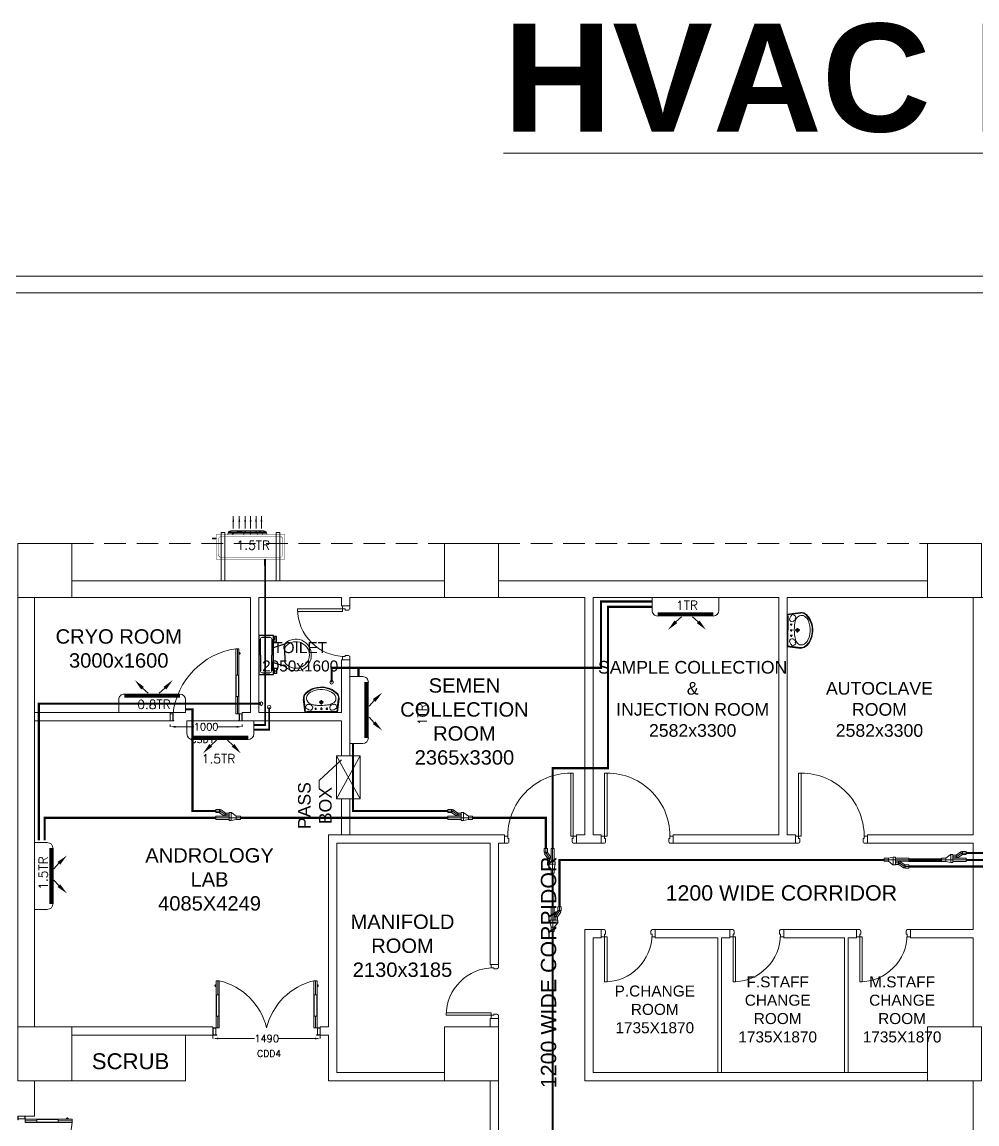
# Model space of a CAD drawing. Extents: x 3552052 to 4102982, y -707811 to -630695.
# Drawn here: x 3968769 to 3982035, y -646004 to -630695 of the extents above; entities that cross this region are included whole.
import ezdxf
from ezdxf.enums import TextEntityAlignment as Align

# ---------------------------------------------------------------- set-up
doc = ezdxf.new("R2010")
doc.units = 0
doc.header["$LTSCALE"] = 6
doc.header["$MEASUREMENT"] = 0
doc.linetypes.add('HIDDEN', pattern=[0.375, 0.25, -0.125])
doc.layers.get('0').update_dxf_attribs({"linetype": 'CONTINUOUS', "lineweight": 0})
doc.layers.get('Defpoints').update_dxf_attribs({"linetype": 'CONTINUOUS', "lineweight": 0})
for name, color, linetype, lineweight in [('1200 Door', 144, 'CONTINUOUS', 0), ('1Y-JOINT', 1, 'CONTINUOUS', 0), ('AC CKT-8', 110, 'CONTINUOUS', 0), ('Chajja', 7, 'CONTINUOUS', 0), ('COL', 5, 'CONTINUOUS', 0), ('DIM', 7, 'CONTINUOUS', 0), ('DOOR', 44, 'CONTINUOUS', 0), ('Double Leaf Door', 4, 'CONTINUOUS', 0), ('EQP', 6, 'CONTINUOUS', 0), ('furniture', 33, 'CONTINUOUS', 0), ('HTL-AC UNIT', 5, 'CONTINUOUS', 0), ('HTL-COPPER PIPE', 6, 'CONTINUOUS', 0), ('HVAC_HI-WALL_1.5TR', 5, 'CONTINUOUS', 0), ('HVAC_HI_WALL_1TR', 1, 'CONTINUOUS', 0), ('M HVAC HIGH WALL UNIT', 3, 'CONTINUOUS', 0), ('M-VRF- CKT', 5, 'CONTINUOUS', 0), ('MEP_HVAC_COPPER_PIPE', 5, 'CONTINUOUS', 0), ('MEP_HVAC_DRAIN_PIPE', 7, 'CONTINUOUS', 0), ('MEP_HVAC_TEXT', 7, 'CONTINUOUS', 0), ('MEP_HVAC_VRF_COPPER_PIPE', 6, 'CONTINUOUS', 0), ('P-Wall', 36, 'CONTINUOUS', 0), ('Single Leaf Door', 4, 'CONTINUOUS', 0), ('TITLE', 7, 'CONTINUOUS', 0), ('vrf', 6, 'CONTINUOUS', 0), ('WALL', 8, 'CONTINUOUS', 0), ('WIN', 151, 'CONTINUOUS', 0)]:
    doc.layers.add(name, color=color, linetype=linetype, lineweight=lineweight)
doc.styles.add('ARIAL', font='arial.ttf')
doc.styles.add('ROMANS', font='romans.shx')
doc.styles.add('VERDANA', font='verdana.ttf')
doc.dimstyles.new('AC DIM', dxfattribs={"dimtxt": 200, "dimasz": 200, "dimexe": 0.18, "dimexo": 50, "dimgap": 50, "dimtad": 1, "dimdec": 0, "dimzin": 12, "dimdsep": 46, "dimtxsty": 'ROMANS', "dimcen": 0, "dimclrt": 7, "dimadec": 0, "dimazin": 0, "dimtfac": 1, "dimtdec": 0, "dimtix": 1, "dimtofl": 0, "dimtmove": 0, "dimatfit": 3, "dimfxl": 1, "dimtolj": 1, "dimtzin": 12, "dimarcsym": 0})
doc.dimstyles.new('AEPL1', dxfattribs={"dimtxt": 100, "dimasz": 75, "dimexe": 1.25, "dimexo": 50, "dimtad": 0, "dimdec": 0, "dimtxsty": 'ROMANS', "dimcen": 2.5, "dimclrd": 7, "dimclre": 7, "dimadec": 0, "dimazin": 0, "dimtfac": 1, "dimtdec": 0, "dimtmove": 0, "dimatfit": 3, "dimfxl": 1, "dimlwd": 0, "dimlwe": 0, "dimarcsym": 0})
doc.dimstyles.new('TEXT', dxfattribs={"dimscale": 0, "dimtxt": 500, "dimasz": 100, "dimexe": 75, "dimexo": 100, "dimgap": 50, "dimtad": 0, "dimdec": 0, "dimzin": 0, "dimdsep": 46, "dimtxsty": 'ARIAL', "dimblk": 'OBLIQUE', "dimcen": 0.09, "dimdle": 100, "dimclrd": 256, "dimclre": 256, "dimclrt": 6, "dimadec": 0, "dimazin": 0, "dimtfac": 1, "dimtdec": 0, "dimtofl": 0, "dimtmove": 2, "dimatfit": 3, "dimfxl": 1, "dimfrac": 2, "dimtolj": 1, "dimtzin": 0, "dimarcsym": 0})

# ---------------------------------------------------------------- blocks, each defined once
blk = doc.blocks.new('A$C19B8274B')
at = {"layer": 'DOOR'}
for p, q in [((-45, 925), (-80, 925)), ((-80, 50), (-80, 925)), ((-45, 50), (-45, 925)), ((-45, 50), (-80, 50)), ((-955, -50), (-955, -47.5)), ((-940, -35), (-942.5, -35)), ((-60, -35), (-57.5, -35)), ((-45, -50), (-45, -47.5))]:
    blk.add_line(p, q, dxfattribs=at)
for points in [[(-940, 15), (-955, 15), (-955, 50), (-1000, 50), (-1000, -50), (-955, -50)], [(-940, -35), (-940, 15)], [(-60, 15), (-45, 15), (-45, 50), (0, 50), (0, -50), (-45, -50)], [(-60, -35), (-60, 15)]]:
    blk.add_lwpolyline(points, dxfattribs=at)
at = {"layer": 'DOOR', "color": 145}
blk.add_arc((-80, 50), 875, 90, 182.29244, dxfattribs=at)
at = {"layer": 'DOOR'}
for centre, start, end in [((-955, -35), 270, 0), ((-45, -35), 180, 270)]:
    blk.add_arc(centre, 12.5, start, end, dxfattribs=at)
blk = doc.blocks.new('750')
at = {"layer": 'DOOR'}
for p, q in [((-50, 705), (-47.5, 705)), ((-35, 690), (-35, 692.5)), ((-50, 45), (-47.5, 45)), ((-35, 60), (-35, 57.5)), ((50, 45), (50, 80)), ((50, 80), (675, 80)), ((50, 45), (675, 45)), ((675, 45), (675, 80))]:
    blk.add_line(p, q, dxfattribs=at)
for points in [[(15, 690), (15, 705), (50, 705), (50, 750), (-50, 750), (-50, 705)], [(-35, 690), (15, 690)], [(15, 60), (15, 45), (50, 45), (50, 0), (-50, 0), (-50, 45)], [(-35, 60), (15, 60)]]:
    blk.add_lwpolyline(points, dxfattribs=at)
for centre, start, end in [((-35, 705), 180, 270), ((-35, 45), 90, 180)]:
    blk.add_arc(centre, 12.5, start, end, dxfattribs=at)
at = {"layer": 'DOOR', "color": 145}
blk.add_arc((15, 45), 660, 0, 90, dxfattribs=at)
blk = doc.blocks.new('_Oblique')
at = {"color": 0, "linetype": 'ByBlock', "lineweight": -2}
blk.add_line((-0.5, -0.5), (0.5, 0.5), dxfattribs=at)
blk = doc.blocks.new('*D857')
at = {"layer": 'Defpoints', "color": 0, "linetype": 'ByBlock', "transparency": 16777216}
for p in [(3861641, -687444), (3863131, -687444), (3863131, -687549)]:
    blk.add_point(p, dxfattribs=at)
at = {"layer": 'DIM', "color": 7, "linetype": 'ByBlock', "lineweight": 0, "transparency": 16777216}
for p, q in [((3861641, -687494), (3861641, -687550)), ((3863131, -687494), (3863131, -687550)), ((3861716, -687549), (3862216, -687549)), ((3863056, -687549), (3862555, -687549))]:
    blk.add_line(p, q, dxfattribs=at)
at = {"layer": 'DIM', "color": 7, "linetype": 'ByBlock', "transparency": 16777216}
for points in [[(3861716, -687537), (3861716, -687562), (3861641, -687549)], [(3863056, -687537), (3863056, -687562), (3863131, -687549)]]:
    blk.add_solid(points, dxfattribs=at)
at = {"layer": 'DIM', "color": 0, "linetype": 'ByBlock', "transparency": 16777216, "insert": (3862386, -687549), "char_height": 100, "attachment_point": 5, "style": 'ROMANS'}
blk.add_mtext('1490', dxfattribs=at)
blk = doc.blocks.new('1500x2100x100 DD')
at = {"layer": 'Double Leaf Door'}
for points in [[(49, 264), (54, 264), (54, 560), (49, 560)], [(93, 560), (88, 560), (88, 264), (93, 264)], [(1407, 560), (1412, 560), (1412, 264), (1407, 264)], [(1451, 264), (1446, 264), (1446, 560), (1451, 560)]]:
    blk.add_hatch(color=6, dxfattribs=at).paths.add_polyline_path(points)
at = {"layer": 'Double Leaf Door', "color": 8}
for p, q in [((35, 697), (35, 679)), ((49, 699), (37, 699)), ((37, 677), (49, 677)), ((49, 100), (49, 754)), ((49, 754), (93, 754)), ((49, 699), (49, 677)), ((71, 560), (71, 754)), ((93, 754), (93, 100)), ((1451, 754), (1407, 754)), ((1407, 754), (1407, 100)), ((1429, 560), (1429, 754)), ((1451, 100), (1451, 754)), ((1451, 699), (1463, 699)), ((1451, 699), (1451, 677)), ((1463, 677), (1451, 677)), ((1465, 697), (1465, 679)), ((71, 100), (71, 264)), ((1429, 100), (1429, 264)), ((5, 100), (5, 0)), ((45, 100), (5, 100)), ((5, 0), (45, 0)), ((7, 98), (7, 2)), ((43, 98), (7, 98)), ((7, 2), (45, 2)), ((43, 3), (43, 98)), ((55, 3), (43, 3)), ((45, 5), (45, 100)), ((57, 5), (45, 5)), ((45, 2), (55, 2)), ((45, 0), (57, 0)), ((93, 100), (49, 100)), ((55, 2), (55, 3)), ((57, 0), (57, 5)), ((1407, 100), (1451, 100)), ((1443, 0), (1443, 5)), ((1443, 5), (1455, 5)), ((1455, 0), (1443, 0)), ((1445, 2), (1445, 3)), ((1445, 3), (1457, 3)), ((1455, 2), (1445, 2)), ((1455, 5), (1455, 100)), ((1455, 100), (1495, 100)), ((1493, 2), (1455, 2)), ((1495, 0), (1455, 0)), ((1457, 3), (1457, 98)), ((1457, 98), (1493, 98)), ((1493, 98), (1493, 2)), ((1495, 100), (1495, 0))]:
    blk.add_line(p, q, dxfattribs=at)
at = {"layer": 'Double Leaf Door', "color": 6}
for p, q in [((93, 560), (49, 560)), ((49, 560), (49, 264)), ((54, 264), (54, 560)), ((88, 264), (88, 560)), ((93, 264), (93, 560)), ((1407, 264), (1407, 560)), ((1407, 560), (1451, 560)), ((1412, 264), (1412, 560)), ((1446, 264), (1446, 560)), ((1451, 560), (1451, 264)), ((49, 264), (93, 264)), ((1451, 264), (1407, 264))]:
    blk.add_line(p, q, dxfattribs=at)
at = {"layer": 'Double Leaf Door', "color": 6, "ltscale": 100}
for p, q in [((88, 560), (88, 264)), ((1412, 560), (1412, 264))]:
    blk.add_line(p, q, dxfattribs=at)
at = {"layer": 'Double Leaf Door', "color": 6}
for points in [[(49, 560), (49, 264), (54, 264), (54, 560), (49, 560)], [(93, 560), (93, 264), (88, 264), (88, 560), (93, 560)], [(1407, 560), (1407, 264), (1412, 264), (1412, 560), (1407, 560)], [(1451, 560), (1451, 264), (1446, 264), (1446, 560), (1451, 560)]]:
    blk.add_lwpolyline(points, dxfattribs=at)
at = {"layer": 'Double Leaf Door', "ltscale": 5000}
for points in [[(49, 560), (49, 264), (54, 264), (54, 560), (49, 560)], [(1451, 560), (1451, 264), (1446, 264), (1446, 560), (1451, 560)]]:
    blk.add_lwpolyline(points, dxfattribs=at)
at = {"layer": 'Double Leaf Door', "color": 8}
for centre, radius, start, end in [((35, 688), 3.72, 90, 270), ((37, 697), 1.98, 90, 180), ((37, 679), 1.98, 180, 270), ((-111, -108), 886, 13.5745, 76.6836), ((1611, -108), 886, 103.3164, 166.4255), ((1463, 697), 1.98, 0, 90), ((1463, 679), 1.98, 270, 0), ((1465, 688), 3.72, 270, 90)]:
    blk.add_arc(centre, radius, start, end, dxfattribs=at)
blk = doc.blocks.new('1800x100')
at = {"layer": 'Double Leaf Door'}
for points in [[(101628, -31395), (101633, -31395), (101633, -31098), (101628, -31098)], [(101672, -31098), (101667, -31098), (101667, -31395), (101672, -31395)], [(103256, -31098), (103261, -31098), (103261, -31395), (103256, -31395)], [(103300, -31395), (103295, -31395), (103295, -31098), (103300, -31098)]]:
    blk.add_hatch(color=6, dxfattribs=at).paths.add_polyline_path(points)
at = {"layer": 'Double Leaf Door', "color": 8}
for p, q in [((101628, -31558), (101628, -30904)), ((101628, -30904), (101672, -30904)), ((101650, -31098), (101650, -30904)), ((101672, -30904), (101672, -31558)), ((103300, -30904), (103256, -30904)), ((103256, -30904), (103256, -31558)), ((103278, -31098), (103278, -30904)), ((103300, -31558), (103300, -30904)), ((101613, -30962), (101613, -30980)), ((101628, -30960), (101615, -30960)), ((101615, -30982), (101628, -30982)), ((101628, -30960), (101628, -30982)), ((103300, -30960), (103312, -30960)), ((103300, -30960), (103300, -30982)), ((103312, -30982), (103300, -30982)), ((103314, -30962), (103314, -30980)), ((101650, -31558), (101650, -31395)), ((103278, -31558), (103278, -31395)), ((101584, -31558), (101584, -31658)), ((101624, -31558), (101584, -31558)), ((101584, -31658), (101624, -31658)), ((101586, -31560), (101586, -31656)), ((101622, -31560), (101586, -31560)), ((101586, -31656), (101624, -31656)), ((101622, -31655), (101622, -31560)), ((101634, -31655), (101622, -31655)), ((101624, -31654), (101624, -31558)), ((101636, -31654), (101624, -31654)), ((101624, -31656), (101634, -31656)), ((101624, -31658), (101636, -31658)), ((101672, -31558), (101628, -31558)), ((101634, -31656), (101634, -31655)), ((101636, -31658), (101636, -31654)), ((103256, -31558), (103300, -31558)), ((103292, -31658), (103292, -31654)), ((103292, -31654), (103304, -31654)), ((103304, -31658), (103292, -31658)), ((103294, -31656), (103294, -31655)), ((103294, -31655), (103306, -31655)), ((103304, -31656), (103294, -31656)), ((103304, -31654), (103304, -31558)), ((103304, -31558), (103344, -31558)), ((103342, -31656), (103304, -31656)), ((103344, -31658), (103304, -31658)), ((103306, -31655), (103306, -31560)), ((103306, -31560), (103342, -31560)), ((103342, -31560), (103342, -31656)), ((103344, -31558), (103344, -31658))]:
    blk.add_line(p, q, dxfattribs=at)
at = {"layer": 'Double Leaf Door', "color": 6}
for p, q in [((101672, -31098), (101628, -31098)), ((101628, -31098), (101628, -31395)), ((101633, -31395), (101633, -31098)), ((101667, -31395), (101667, -31098)), ((101672, -31395), (101672, -31098)), ((103256, -31395), (103256, -31098)), ((103256, -31098), (103300, -31098)), ((103261, -31395), (103261, -31098)), ((103295, -31395), (103295, -31098)), ((103300, -31098), (103300, -31395)), ((101628, -31395), (101672, -31395)), ((103300, -31395), (103256, -31395))]:
    blk.add_line(p, q, dxfattribs=at)
at = {"layer": 'Double Leaf Door', "color": 6, "ltscale": 100}
for p, q in [((101667, -31098), (101667, -31395)), ((103261, -31098), (103261, -31395))]:
    blk.add_line(p, q, dxfattribs=at)
at = {"layer": 'Double Leaf Door', "color": 6}
for points in [[(101628, -31098), (101628, -31395), (101633, -31395), (101633, -31098), (101628, -31098)], [(101672, -31098), (101672, -31395), (101667, -31395), (101667, -31098), (101672, -31098)], [(103256, -31098), (103256, -31395), (103261, -31395), (103261, -31098), (103256, -31098)], [(103300, -31098), (103300, -31395), (103295, -31395), (103295, -31098), (103300, -31098)]]:
    blk.add_lwpolyline(points, dxfattribs=at)
at = {"layer": 'Double Leaf Door', "ltscale": 5000}
for points in [[(101628, -31098), (101628, -31395), (101633, -31395), (101633, -31098), (101628, -31098)], [(103300, -31098), (103300, -31395), (103295, -31395), (103295, -31098), (103300, -31098)]]:
    blk.add_lwpolyline(points, dxfattribs=at)
at = {"layer": 'Double Leaf Door', "color": 8}
for centre, radius, start, end in [((101602, -31796), 894, 15.3848, 85.5115), ((103269, -31727), 822, 90.8957, 168.2081), ((101613, -30971), 3.72, 90, 270), ((101615, -30962), 1.98, 90, 180), ((101615, -30980), 1.98, 180, 270), ((103312, -30962), 1.98, 0, 90), ((103312, -30980), 1.98, 270, 0), ((103314, -30971), 3.72, 270, 90)]:
    blk.add_arc(centre, radius, start, end, dxfattribs=at)
blk = doc.blocks.new('*D861')
at = {"layer": 'Defpoints', "color": 0, "linetype": 'ByBlock', "transparency": 16777216}
for p in [(3861046, -683137), (3862046, -683137), (3862046, -683218)]:
    blk.add_point(p, dxfattribs=at)
at = {"layer": 'DIM', "color": 7, "linetype": 'ByBlock', "lineweight": 0, "transparency": 16777216}
for p, q in [((3861046, -683187), (3861046, -683219)), ((3861121, -683218), (3861376, -683218)), ((3861971, -683218), (3861715, -683218)), ((3862046, -683187), (3862046, -683219))]:
    blk.add_line(p, q, dxfattribs=at)
at = {"layer": 'DIM', "color": 7, "linetype": 'ByBlock', "transparency": 16777216}
for points in [[(3861121, -683206), (3861121, -683231), (3861046, -683218)], [(3861971, -683206), (3861971, -683231), (3862046, -683218)]]:
    blk.add_solid(points, dxfattribs=at)
at = {"layer": 'DIM', "color": 0, "linetype": 'ByBlock', "transparency": 16777216, "insert": (3861546, -683218), "char_height": 100, "attachment_point": 5, "style": 'ROMANS'}
blk.add_mtext('1000', dxfattribs=at)
blk = doc.blocks.new('1000x2100x100 SD')
at = {"layer": 'Single Leaf Door'}
for points in [[(44, 339), (49, 339), (49, 635), (44, 635)], [(88, 635), (83, 635), (83, 339), (88, 339)]]:
    blk.add_hatch(color=6, dxfattribs=at).paths.add_polyline_path(points)
at = {"layer": 'Single Leaf Door', "color": 8}
for p, q in [((30, 947), (30, 929)), ((44, 949), (32, 949)), ((32, 927), (44, 927)), ((44, 100), (44, 1004)), ((44, 1004), (88, 1004)), ((44, 949), (44, 927)), ((66, 635), (66, 1004)), ((88, 1004), (88, 100)), ((66, 100), (66, 339)), ((0, 100), (0, 0)), ((40, 100), (0, 100)), ((0, 0), (40, 0)), ((2, 98), (2, 2)), ((38, 98), (2, 98)), ((2, 2), (40, 2)), ((38, 3), (38, 98)), ((50, 3), (38, 3)), ((40, 5), (40, 100)), ((52, 5), (40, 5)), ((40, 2), (50, 2)), ((40, 0), (52, 0)), ((88, 100), (44, 100)), ((50, 2), (50, 3)), ((52, 0), (52, 5)), ((948, 5), (960, 5)), ((948, 0), (948, 5)), ((960, 0), (948, 0)), ((950, 3), (962, 3)), ((950, 2), (950, 3)), ((960, 2), (950, 2)), ((960, 5), (960, 100)), ((960, 100), (1000, 100)), ((998, 2), (960, 2)), ((1000, 0), (960, 0)), ((962, 3), (962, 98)), ((962, 98), (998, 98)), ((998, 98), (998, 2)), ((1000, 100), (1000, 0))]:
    blk.add_line(p, q, dxfattribs=at)
at = {"layer": 'Single Leaf Door', "color": 6}
for p, q in [((88, 635), (44, 635)), ((44, 635), (44, 339)), ((49, 339), (49, 635)), ((83, 339), (83, 635)), ((88, 339), (88, 635)), ((44, 339), (88, 339))]:
    blk.add_line(p, q, dxfattribs=at)
at = {"layer": 'Single Leaf Door', "color": 6, "ltscale": 100}
blk.add_line((83, 635), (83, 339), dxfattribs=at)
at = {"layer": 'Single Leaf Door', "color": 6}
for points in [[(44, 635), (44, 339), (49, 339), (49, 635), (44, 635)], [(88, 635), (88, 339), (83, 339), (83, 635), (88, 635)]]:
    blk.add_lwpolyline(points, dxfattribs=at)
at = {"layer": 'Single Leaf Door', "ltscale": 5000}
blk.add_lwpolyline([(44, 635), (44, 339), (49, 339), (49, 635), (44, 635)], dxfattribs=at)
at = {"layer": 'Single Leaf Door', "color": 8}
for centre, radius, start, end in [((30, 938), 3.72, 90, 270), ((32, 947), 1.98, 90, 180), ((32, 929), 1.98, 180, 270), ((-69, -20), 1036, 6.6418, 81.2791)]:
    blk.add_arc(centre, radius, start, end, dxfattribs=at)
blk = doc.blocks.new('rhej')
at = {"color": 8, "lineweight": 25}
for p, q in [((310, 111), (155, 163)), ((272, 189), (272, 266)), ((272, 266), (298, 266)), ((310, 189), (272, 189)), ((298, 266), (298, 215)), ((298, 215), (310, 215)), ((310, 279), (310, -264)), ((517, 279), (310, 279)), ((336, 228), (336, 8)), ((466, 254), (362, 254)), ((491, 8), (491, 228)), ((517, 8), (517, 279)), ((155, 8), (155, 111)), ((155, 8), (155, -96)), ((336, -212), (336, 8)), ((491, 8), (491, -212)), ((517, -264), (517, 8)), ((310, -96), (155, -147)), ((272, -173), (272, -251)), ((310, -173), (272, -173)), ((272, -251), (298, -251)), ((298, -251), (298, -199)), ((298, -199), (310, -199)), ((310, -264), (517, -264)), ((466, -238), (362, -238))]:
    blk.add_line(p, q, dxfattribs=at)
at = {"color": 8, "extrusion": (0, 0, -1)}
for centre, major_axis, start_param, end_param in [((0, 16), (151, -151), 2.319632, 4.738539), ((1, 2), (-134, -134), 0.814663, 3.31238), ((359, 231), (-16.2, -16.2), 0.643501, 2.498091), ((469, 231), (16.2, -16.2), 3.785094, 5.639684), ((0, 0), (-151, -151), 4.686239, 7.105146), ((1, 13), (-134, -134), 4.541602, 7.039318), ((359, -215), (-16.2, -16.2), -0.927295, 0.927295), ((469, -215), (16.2, -16.2), 5.35589, 7.21048)]:
    blk.add_ellipse(centre, major_axis=major_axis, ratio=1, start_param=start_param, end_param=end_param, dxfattribs=at)
blk = doc.blocks.new('u46')
at = {"color": 8, "lineweight": 25}
for p, q in [((-10, 228), (175, 249)), ((-10, 220), (181, 242)), ((-1, -209), (1, 209)), ((57, 81), (29, 81)), ((62, 2), (29, 2)), ((44, 93), (44, 67)), ((44, 14), (44, -13)), ((163, 3), (102, 3)), ((133, -27), (133, 33)), ((62, -73), (29, -73)), ((44, -61), (44, -87)), ((-10, -216), (181, -238)), ((-10, -224), (175, -245))]:
    blk.add_line(p, q, dxfattribs=at)
at = {"color": 8, "extrusion": (0, 0, -1)}
for centre, major_axis, start_param, end_param in [((56, 154), (0, 34), 4.33982, 5.202657), ((145, 128), (1, 126), -1.238036, -0.892193), ((66, 199), (0, 20.7), -1.101507, 0.481509), ((57, 163), (-0.3, 56.9), 0.324902, 0.965135), ((208, 103), (0, 110), -1.431017, -0.436146), ((110, 167), (-6.08, 6.08), 4.867594, 6.265028), ((110, 165), (5.47, 5.47), 2.097053, 3.541809), ((90, 185), (0, 17.9), 0.880684, 2.260744), ((190, 138), (0, 70.9), -0.405199, 0.56573), ((188, 150), (0, 99.5), -0.132539, 0.848731), ((186, 148), (0.1, 94.4), -0.049658, 0.838116), ((154, 79), (0, 140), 0.557563, 1.193786), ((57, 20), (0, 275), 0.806541, 1.180915), ((50, 14), (0, 294), 0.809856, 1.41441), ((65, 170), (0.3, 49.2), 3.359735, 4.09512), ((44, 81), (0.02, 6.43), 3.139035, 9.42222), ((44, 2), (0.08, 6.43), 3.12883, 9.412015), ((62, 153), (0, 31.9), 2.620328, 3.422401), ((104, 118), (-0.2, 26.8), -1.278641, -0.487266), ((820, -1), (0, 732), -1.56667, -1.474079), ((888, 37), (1, 801), 4.558159, 4.668067), ((96, 136), (0, 7.39), -0.727724, 1.373337), ((387, 48), (0, 296), -1.495794, -1.328336), ((133, 3), (0, 21.6), 3.141254, 9.424439), ((133, 3), (-0.1, 15.5), 3.145308, 9.428493), ((133, 3), (0, 10.9), 3.142047372431534, 9.42523267961112), ((13, 7), (0, 298), 1.141495, 1.637774), ((35, 3), (0, 303), 1.155365, 1.952189), ((72, -2), (0, 274), 1.346594, 1.865175), ((56, -148), (0, 34), 4.222121, 5.084958), ((65, -164), (0.1, 49.2), -0.960797, -0.225412), ((44, -73), (0.02, 6.43), 3.139035, 9.42222), ((62, -147), (-0.1, 31.9), -0.276767, 0.525307), ((104, -111), (0.2, 26.8), 3.628858, 4.420234), ((97, -128), (-0.03, 8.55), 1.455188, 3.796569), ((263, -74), (0, 167), 4.181112, 4.641559), ((111, -159), (6.17, 6.17), 4.354779, 6.027124), ((163, -80), (0, 126), 2.054055, 2.802751), ((56, -13), (0, 287), 1.808981, 2.322804), ((62, -11), (0, 247), 1.579809, 2.112792), ((124, -52), (0, 200), 1.868215, 2.281789), ((145, -122), (0, 126), 4.027191, 4.373034), ((66, -193), (0, 20.7), 2.661884, 4.2449), ((57, -157), (0.3, 56.9), 2.176458, 2.816691), ((110, -161), (-6.08, 6.08), 4.730546, 6.12798), ((90, -178), (0, 17.9), 0.880848, 2.260908), ((193, -126), (0, 80.1), 3.554495, 4.299548), ((181, -107), (0, 94.7), 2.890537, 3.362984), ((185, -162), (-0.1, 83.2), 2.850118, 3.264751), ((188, -160), (0, 78.1), 2.562376, 3.231693), ((187, -138), (0, 106), 2.310552, 2.942572), ((172, -117), (0, 123), 2.127435, 2.640092)]:
    blk.add_ellipse(centre, major_axis=major_axis, ratio=1, start_param=start_param, end_param=end_param, dxfattribs=at)
blk = doc.blocks.new('HI WALL SPLIT AC UNIT 1TR')
at = {"layer": 'M HVAC HIGH WALL UNIT', "color": 1, "lineweight": 5}
for p, q in [((1294404, -128752), (1294404, -129681)), ((1294404, -128752), (1294584, -128752)), ((1294662, -128831), (1294662, -129602)), ((1294404, -129681), (1294584, -129681))]:
    blk.add_line(p, q, dxfattribs=at)
at = {"layer": 'M HVAC HIGH WALL UNIT', "color": 8, "lineweight": 5}
for p, q in [((1294616, -128831), (1294616, -129602)), ((1294625, -128831), (1294625, -129602)), ((1294637, -128831), (1294637, -129602)), ((1294646, -128831), (1294646, -129602)), ((1294655, -128831), (1294655, -129602))]:
    blk.add_line(p, q, dxfattribs=at)
at = {"layer": 'M HVAC HIGH WALL UNIT', "color": 7, "lineweight": 5}
for p, q in [((1294743, -129040), (1294674, -129117)), ((1294743, -129350), (1294674, -129272))]:
    blk.add_line(p, q, dxfattribs=at)
at = {"layer": 'M HVAC HIGH WALL UNIT', "color": 1, "lineweight": 5}
for centre, start, end in [((1294584, -128831), 0, 90), ((1294584, -129602), 270, 0)]:
    blk.add_arc(centre, 78.8, start, end, dxfattribs=at)
at = {"layer": 'M HVAC HIGH WALL UNIT', "color": 7, "lineweight": 5}
for points in [[(1294761, -129059), (1294725, -129021), (1294856, -128931)], [(1294761, -129331), (1294725, -129369), (1294856, -129459)]]:
    blk.add_solid(points, dxfattribs=at)
blk = doc.blocks.new('HI WALL SPLIT AC UNIT 1.5TR')
at = {"layer": 'HVAC_HI-WALL_1.5TR', "color": 5, "lineweight": 5}
for p, q in [((1295076, -129963), (1295847, -129963)), ((1294997, -130221), (1294997, -130042)), ((1295926, -130221), (1295926, -130042)), ((1294997, -130221), (1295926, -130221))]:
    blk.add_line(p, q, dxfattribs=at)
at = {"layer": 'HVAC_HI-WALL_1.5TR', "color": 8, "lineweight": 5}
for p, q in [((1295076, -129970), (1295847, -129970)), ((1295076, -129979), (1295847, -129979)), ((1295076, -129988), (1295847, -129988)), ((1295076, -130000), (1295847, -130000)), ((1295076, -130009), (1295847, -130009))]:
    blk.add_line(p, q, dxfattribs=at)
at = {"layer": 'HVAC_HI-WALL_1.5TR', "color": 7, "lineweight": 5}
for p, q in [((1295285, -129882), (1295363, -129952)), ((1295595, -129882), (1295517, -129952))]:
    blk.add_line(p, q, dxfattribs=at)
at = {"layer": 'HVAC_HI-WALL_1.5TR', "color": 5, "lineweight": 5}
for centre, start, end in [((1295076, -130042), 90, 180), ((1295847, -130042), 0, 90)]:
    blk.add_arc(centre, 78.8, start, end, dxfattribs=at)
at = {"layer": 'HVAC_HI-WALL_1.5TR', "color": 7, "lineweight": 5}
for points in [[(1295304, -129864), (1295266, -129901), (1295176, -129769)], [(1295576, -129864), (1295614, -129901), (1295704, -129769)]]:
    blk.add_solid(points, dxfattribs=at)
blk = doc.blocks.new('HI WALL SPLIT AC UNIT')
at = {"layer": 'M HVAC HIGH WALL UNIT', "lineweight": 5}
for p, q in [((955021, -147904), (955950, -147904)), ((955021, -147904), (955021, -148083)), ((955950, -147904), (955950, -148083)), ((955100, -148162), (955872, -148162))]:
    blk.add_line(p, q, dxfattribs=at)
at = {"layer": 'M HVAC HIGH WALL UNIT', "color": 8, "lineweight": 5}
for p, q in [((955100, -148116), (955872, -148116)), ((955100, -148125), (955872, -148125)), ((955100, -148136), (955872, -148136)), ((955100, -148146), (955872, -148146)), ((955100, -148155), (955872, -148155))]:
    blk.add_line(p, q, dxfattribs=at)
at = {"layer": 'M HVAC HIGH WALL UNIT', "color": 7, "lineweight": 5}
for p, q in [((955309, -148242), (955387, -148173)), ((955619, -148242), (955541, -148173))]:
    blk.add_line(p, q, dxfattribs=at)
at = {"layer": 'M HVAC HIGH WALL UNIT', "lineweight": 5}
for centre, start, end in [((955100, -148083), 180, 270), ((955872, -148083), 270, 0)]:
    blk.add_arc(centre, 78.8, start, end, dxfattribs=at)
at = {"layer": 'M HVAC HIGH WALL UNIT', "color": 7, "lineweight": 5}
for points in [[(955328, -148260), (955290, -148224), (955200, -148356)], [(955600, -148260), (955638, -148224), (955728, -148356)]]:
    blk.add_solid(points, dxfattribs=at)
blk = doc.blocks.new('Y-JOINT')
at = {"layer": '1Y-JOINT', "extrusion": (7.0061e-12, -6.61628e-05, 1)}
for p, q in [((416463, -2646, 0), (416247, -2646, 0)), ((416247, -2646, 0), (416247, -2697, 0)), ((416247, -2671, 0), (416463, -2671, 0)), ((416463, -2757, 0), (416463, -2628, 0)), ((416463, -2628, 0), (416499, -2628, 0)), ((416499, -2757, 0), (416499, -2628, 0)), ((416579, -2646, 0), (416499, -2628, 0)), ((416463, -2697, 0), (416247, -2697, 0)), ((416306, -2756, 0), (416247, -2756, 0)), ((416247, -2772, 0), (416247, -2756, 0)), ((416247, -2756, 0), (416247, -2807, 0)), ((416247, -2781, 0), (416306, -2781, 0)), ((416306, -2807, 0), (416247, -2807, 0)), ((416306, -2756, 0), (416306, -2807, 0)), ((416310, -2755, 0), (416386, -2703, 0)), ((416310, -2755, 0), (416333, -2801, 0)), ((416321, -2778, 0), (416399, -2725, 0)), ((416333, -2801, 0), (416408, -2748, 0)), ((416408, -2748, 0), (416386, -2703, 0)), ((416412, -2747, 0), (416412, -2697, 0)), ((416463, -2697, 0), (416412, -2697, 0)), ((416412, -2722, 0), (416463, -2722, 0)), ((416463, -2747, 0), (416412, -2747, 0)), ((416463, -2757, 0), (416499, -2757, 0)), ((416579, -2697, 0), (416506, -2754, 0))]:
    blk.add_line(p, q, dxfattribs=at)
at = {"layer": '1Y-JOINT', "extrusion": (6.9964e-12, -6.61628e-05, 1)}
for p, q in [((416647, -2671, 0), (416463, -2671, 0)), ((416579, -2646, 0), (416647, -2646, 0)), ((416647, -2646, 0), (416647, -2697, 0)), ((416579, -2697, 0), (416647, -2697, 0))]:
    blk.add_line(p, q, dxfattribs=at)
at = {"layer": '1Y-JOINT'}
blk.add_line((416579, -2697, 0), (416579, -2646, 0), dxfattribs=at)
at = {"layer": '1Y-JOINT', "extrusion": (7.0061e-12, -6.61628e-05, 1)}
for centre, radius, start, end in [((416306, -2747, 0), 8.85, 270, 296.0671), ((416306, -2747, 0), 34.2, 270, 296.0671), ((416306, -2747, 0), 59.5, 270, 296.0671), ((416412, -2756, 0), 59.5, 90, 116.0671), ((416412, -2756, 0), 34.2, 90, 116.0671), ((416412, -2756, 0), 8.85, 90, 116.0671), ((416499, -2749, 0), 8.85, 270, 321.3789)]:
    blk.add_arc(centre, radius, start, end, dxfattribs=at)
blk = doc.blocks.new('A$C4D743431')
at = {"layer": 'AC CKT-8', "xscale": 0.933787291884793, "yscale": 0.933787291884793, "zscale": 0.933787291884793, "rotation": 359.9999939263457}
blk.add_blockref('Y-JOINT', (-389060, 2495, 0), dxfattribs=at)
blk = doc.blocks.new('G$C4406566D')
at = {"layer": 'M-VRF- CKT', "xscale": 0.8031807735897878, "yscale": 0.8031807735897878, "zscale": 0.8031807735897878, "rotation": 180}
blk.add_blockref('A$C4D743431', (-224, -89, 0), dxfattribs=at)
blk.add_blockref('A$C4D743431', (-224, -89, 0), dxfattribs=at)
blk = doc.blocks.new('G$C186CAD5F')
at = {"layer": 'vrf', "color": 3, "xscale": 8.96419313933734, "yscale": 8.96419313933734, "zscale": 8.96419313933734, "rotation": 270.0000005682937}
blk.add_blockref('G$C4406566D', (796, -2010, 0), dxfattribs=at)
blk = doc.blocks.new('EEEE')
at = {"layer": 'Chajja', "color": 8, "linetype": 'HIDDEN', "ltscale": 200}
for p, q in [((3859680.7, -680671.4), (3864855.7, -680671.4)), ((3865605.7, -680671.4), (3871565.7, -680671.4))]:
    blk.add_line(p, q, dxfattribs=at)
at = {"layer": 'COL', "color": 8}
for points in [[(3858930.7, -681421.4), (3859680.7, -681421.4), (3859680.7, -680671.4), (3858930.7, -680671.4)], [(3864855.7, -681421.4), (3865605.7, -681421.4), (3865605.7, -680671.4), (3864855.7, -680671.4)], [(3871565.7, -681421.4), (3872315.7, -681421.4), (3872315.7, -680671.4), (3871565.7, -680671.4)], [(3858930.7, -688136.4), (3859680.7, -688136.4), (3859680.7, -687386.4), (3858930.7, -687386.4)], [(3865605.7, -688136.4), (3865605.7, -687386.4), (3864855.7, -687386.4), (3864855.7, -688136.4)], [(3871565.7, -688136.4), (3871565.7, -687386.4), (3872315.7, -687386.4), (3872315.7, -688136.4)]]:
    blk.add_lwpolyline(points, close=True, dxfattribs=at)
at = {"layer": 'furniture', "color": 8, "linetype": 'Continuous'}
for p, q in [((3861260.7, -688136.4), (3861260.7, -687501.4)), ((3859680.7, -688136.4), (3861260.7, -688136.4))]:
    blk.add_line(p, q, dxfattribs=at)
at = {"layer": 'P-Wall', "color": 8, "lineweight": 0}
for p, q in [((3868655.7, -686151.4), (3868655.7, -688021.4)), ((3868705.7, -686151.4), (3868705.7, -688021.4)), ((3870415.7, -686151.4), (3870415.7, -688021.4)), ((3870465.7, -686151.4), (3870465.7, -688021.4))]:
    blk.add_line(p, q, dxfattribs=at)
at = {"layer": 'WALL', "color": 8, "linetype": 'ByBlock'}
for p, q in [((3864855.7, -681191.4), (3859680.7, -681191.4)), ((3871565.7, -681191.4), (3865605.7, -681191.4)), ((3859160.7, -681421.4), (3859160.7, -687386.4)), ((3859160.7, -681421.4), (3859160.7, -687386.4)), ((3862160.7, -681421.4), (3859680.7, -681421.4)), ((3862160.7, -683021.4), (3862160.7, -681421.4)), ((3862275.7, -683021.4), (3862275.7, -681421.4)), ((3863425.7, -681421.4), (3862275.7, -681421.4)), ((3863425.7, -681536.4), (3863425.7, -681421.4)), ((3863540.7, -681536.4), (3863425.7, -681536.4)), ((3863540.7, -681536.4), (3863540.7, -681421.4)), ((3866805.7, -681421.4), (3863540.7, -681421.4)), ((3864325.7, -681421.4), (3863540.7, -681421.4)), ((3866805.7, -684721.4), (3866805.7, -681421.4)), ((3866920.7, -684721.4), (3866920.7, -681421.4)), ((3869503.2, -681421.4), (3866920.7, -681421.4)), ((3869503.2, -684721.4), (3869503.2, -681421.4)), ((3871565.7, -681421.4), (3869618.2, -681421.4)), ((3869618.2, -684721.4), (3869618.2, -681421.4)), ((3872200.7, -683036.4), (3872200.7, -681421.4)), ((3863425.7, -683021.4), (3863425.7, -682286.4)), ((3863540.7, -682286.4), (3863425.7, -682286.4)), ((3863540.7, -683137.4), (3863540.7, -682286.4)), ((3861045.7, -683021.4), (3859160.7, -683021.4)), ((3862160.7, -683021.4), (3862045.7, -683021.4)), ((3863425.7, -683021.4), (3862275.7, -683021.4)), ((3872200.7, -684721.4), (3872200.7, -683036.4)), ((3861045.7, -683137.4), (3859160.7, -683137.4)), ((3863425.7, -683137.4), (3862045.7, -683137.4)), ((3863425.7, -683621.4), (3863425.7, -683137.4)), ((3863540.7, -683621.4, 101230.8), (3863540.7, -683121.4, 101230.8)), ((3863425.7, -684721.4, -101230.8), (3863425.7, -684221.4, -101230.8)), ((3863540.7, -684721.4), (3863540.7, -684221.4)), ((3865691.6, -684721.4), (3863245.7, -684721.4)), ((3863245.7, -687386.4), (3863245.7, -684721.4)), ((3865691.6, -684721.4), (3865691.6, -684836.4)), ((3866805.7, -684721.4), (3866691.6, -684721.4)), ((3866691.6, -684721.4), (3866691.6, -684836.4)), ((3866805.7, -684721.4), (3866691.6, -684721.4)), ((3867034.8, -684721.4), (3866920.7, -684721.4)), ((3867034.8, -684721.4), (3867034.8, -684836.4)), ((3869503.2, -684721.4), (3868034.8, -684721.4)), ((3868034.8, -684721.4), (3868034.8, -684836.4)), ((3869732.3, -684721.4), (3869618.2, -684721.4)), ((3869732.3, -684721.4), (3869732.3, -684836.4)), ((3872200.7, -684721.4), (3870732.3, -684721.4)), ((3870732.3, -684721.4), (3870732.3, -684836.4)), ((3865490.7, -684836.4), (3863360.7, -684836.4)), ((3863360.7, -688021.4), (3863360.7, -684836.4)), ((3865490.7, -686521.4), (3865490.7, -684836.4)), ((3865691.6, -684836.4), (3865605.7, -684836.4)), ((3865605.7, -686521.4), (3865605.7, -684836.4)), ((3867034.8, -684836.4), (3866691.6, -684836.4)), ((3869732.3, -684836.4), (3868034.8, -684836.4)), ((3872200.7, -684836.4), (3870732.3, -684836.4)), ((3872200.7, -686036.4), (3872200.7, -684836.4)), ((3866805.7, -688136.4), (3866805.7, -686036.4)), ((3867035.7, -686036.4), (3866805.7, -686036.4)), ((3867035.7, -686151.4), (3867035.7, -686036.4)), ((3868820.7, -686036.4), (3867785.7, -686036.4)), ((3867785.7, -686151.4), (3867785.7, -686036.4)), ((3868820.7, -686151.4), (3868820.7, -686036.4)), ((3870580.7, -686036.4), (3869570.7, -686036.4)), ((3869570.7, -686151.4), (3869570.7, -686036.4)), ((3870580.7, -686151.4), (3870580.7, -686036.4)), ((3872200.7, -686036.4), (3871330.7, -686036.4)), ((3871330.7, -686151.4), (3871330.7, -686036.4)), ((3866920.7, -688021.4), (3866920.7, -686151.4)), ((3867035.7, -686151.4), (3866920.7, -686151.4)), ((3868655.7, -686151.4), (3867785.7, -686151.4)), ((3868820.7, -686151.4), (3868705.7, -686151.4)), ((3870415.7, -686151.4), (3869570.7, -686151.4)), ((3870580.7, -686151.4), (3870465.7, -686151.4)), ((3872200.7, -686151.4), (3871330.7, -686151.4)), ((3872200.6, -687386.4), (3872200.7, -686151.4)), ((3865490.7, -686521.4), (3865605.7, -686521.4)), ((3865490.7, -687386.4), (3865490.7, -687271.4)), ((3865490.7, -687271.4), (3865605.7, -687271.4)), ((3865605.7, -687271.4), (3865605.7, -687386.4)), ((3863245.7, -688136.4), (3863245.7, -687501.4)), ((3865490.7, -687386.4), (3865605.7, -687386.4)), ((3864855.7, -688021.4), (3863360.7, -688021.4)), ((3866920.7, -688021.4), (3871565.7, -688021.4)), ((3859160.7, -688626.9), (3859160.7, -688137.4)), ((3864855.7, -688136.4), (3863245.7, -688136.4)), ((3865490.7, -689476.4), (3865490.7, -688136.4)), ((3865605.7, -689476.4), (3865605.7, -688136.4)), ((3866805.7, -688136.4), (3871565.7, -688136.4)), ((3872200.7, -688911.4), (3872200.7, -688136.4))]:
    blk.add_line(p, q, dxfattribs=at)
at = {"layer": 'WALL', "color": 8, "lineweight": 0}
for p, q in [((3861340.7, -681421.4), (3859160.7, -681421.4)), ((3861045.7, -683021.4), (3861045.7, -683137.4)), ((3862045.7, -683021.4), (3862045.7, -683137.4)), ((3872200.7, -683036.4), (3872200.7, -683036.4)), ((3863360.7, -684721.4), (3865490.7, -684721.4)), ((3863360.7, -684836.4), (3865490.7, -684836.4)), ((3859680.7, -687386.4), (3861640.7, -687386.4)), ((3859680.7, -687501.4), (3861640.7, -687501.4)), ((3861640.7, -687386.4), (3861640.7, -687501.4)), ((3863130.7, -687386.4), (3863245.7, -687386.4)), ((3863130.7, -687386.4), (3863130.7, -687501.4)), ((3863130.7, -687501.4), (3863245.7, -687501.4)), ((3859045.7, -688136.4), (3859275.7, -688136.4)), ((3864855.7, -688136.4), (3865605.7, -688136.4)), ((3858930.7, -688626.9), (3859160.7, -688626.9))]:
    blk.add_line(p, q, dxfattribs=at)
at = {"layer": 'WALL', "color": 8, "linetype": 'ByBlock'}
for points in [[(3858930.7, -688136.4), (3858930.7, -681421.4), (3861760.7, -681421.4)], [(3871053, -681421.4), (3874767.8, -681421.4)]]:
    blk.add_lwpolyline(points, dxfattribs=at)
at = {"layer": 'WIN', "color": 8, "linetype": 'Continuous'}
for p, q in [((3863684.9, -684221.4), (3863354.9, -683621.4)), ((3863354.9, -684221.4), (3863684.9, -683621.4))]:
    blk.add_line(p, q, dxfattribs=at)
blk.add_lwpolyline([(3863354.9, -684221.4), (3863684.9, -684221.4), (3863684.9, -683621.4), (3863354.9, -683621.4)], close=True, dxfattribs=at)
at = {"layer": 'DOOR', "color": 8}
for p, rotation in [((3863490.7, -681536.4), 180), ((3867035.7, -686086.4), 270), ((3868820.7, -686086.4), 270), ((3870580.7, -686086.4), 270)]:
    blk.add_blockref('750', p, dxfattribs=dict(at, rotation=rotation))
at = {"layer": 'DOOR', "color": 8, "linetype": 'Continuous'}
blk.add_blockref('A$C19B8274B', (3866691.6, -684786.4), dxfattribs=at)
at = {"layer": 'DOOR', "color": 8, "linetype": 'Continuous', "xscale": -1}
for p in [(3867034.8, -684786.4), (3869732.3, -684786.4)]:
    blk.add_blockref('A$C19B8274B', p, dxfattribs=at)
at = {"layer": 'DOOR', "color": 8, "xscale": -1}
blk.add_blockref('750', (3865555.7, -687271.4), dxfattribs=at)
at = {"layer": 'Double Leaf Door', "color": 8}
blk.add_blockref('1500x2100x100 DD', (3861635.7, -687501.4), dxfattribs=at)
at = {"layer": 'Double Leaf Door', "color": 8, "rotation": 270}
blk.add_blockref('1800x100', (3890589.2, -587043.1), dxfattribs=at)
at = {"layer": 'Single Leaf Door', "color": 8, "xscale": -1}
blk.add_blockref('1000x2100x100 SD', (3862045.7, -683137.4), dxfattribs=at)
at = {"layer": 'WALL', "color": 8, "linetype": 'ByBlock'}
blk.add_blockref('u46', (3869628.4, -681879.6), dxfattribs=at)
for name, p, rotation in [('rhej', (3862793, -682213.5), 180), ('u46', (3863147.8, -683011.2), 90)]:
    blk.add_blockref(name, p, dxfattribs=dict(at, rotation=rotation))
at = {"layer": '1200 Door', "color": 8, "linetype": 'ByBlock', "style": 'ROMANS'}
for s, p in [('CSD1', (3861330.2, -683442.2, -35804.4)), ('CDD4', (3862253.5, -687805.2, -35804.4))]:
    blk.add_text(s, height=94.18, dxfattribs=at).set_placement(p)
at = {"layer": 'DIM', "color": 8, "style": 'ARIAL'}
blk.add_text('1200 WIDE CORRIDOR', height=212.5, rotation=90, dxfattribs=at).set_placement((3866472.4, -686630.6), align=Align.BOTTOM_CENTER)
blk.add_text('1200 WIDE CORRIDOR', height=212.5, dxfattribs=at).set_placement((3869536.7, -685696.5), align=Align.BOTTOM_CENTER)
at = {"layer": 'DIM', "color": 8, "attachment_point": 5, "style": 'ARIAL'}
for s, insert, char_height, width in [('CRYO ROOM 3000x1600', (3860331.6, -682131.7), 200, 1982.81), ('TOILET\\P2050x1600', (3862852, -682247.4), 153, 1626.956), ('SAMPLE COLLECTION \\P&\\PINJECTION ROOM\\P2582x3300', (3868304.7, -682831.8), 175.567, 2637.717), ('SEMEN\\PCOLLECTION ROOM 2365x3300', (3865134.3, -683145.8), 200, 1980.803), ('\\PAUTOCLAVE\\PROOM\\P2582x3300', (3870899.8, -682831.8), 175.57, 1589.812), ('ANDROLOGY\\PLAB\\P4085X4249', (3861593.1, -685339.7), 200, 1980.803), ('MANIFOLD\\PROOM\\P2130x3185', (3864273.4, -686261.5), 200, 1980.803), ('F.STAFF\\PCHANGE\\PROOM\\P1735X1870', (3869485.8, -687145.6), 153, 1198.956), ('M.STAFF\\PCHANGE\\PROOM\\P1735X1870', (3871214, -687145.6), 153, 1198.956), ('P.CHANGE\\PROOM\\P1735X1870', (3867778.4, -687145.6), 153, 1198.956)]:
    blk.add_mtext(s, dxfattribs=dict(at, insert=insert, char_height=char_height, width=width))
at = {"layer": 'DIM', "color": 8, "linetype": 'Continuous', "insert": (3863057, -684313.4, -101230.8), "char_height": 175, "width": 1149.25, "attachment_point": 5, "rotation": 90, "style": 'ARIAL'}
blk.add_mtext('PASS BOX', dxfattribs=at)
at = {"layer": 'furniture', "color": 8, "linetype": 'Continuous', "insert": (3860495.8, -687682.5), "char_height": 220.41, "width": 1257.81, "attachment_point": 5, "style": 'ARIAL'}
blk.add_mtext('\\PSCRUB', dxfattribs=at)
at = {"layer": 'DIM', "color": 8, "linetype": 'ByBlock'}
dim = blk.add_linear_dim(base=(3862045.7, -683218.2), p1=(3861045.7, -683137.4), p2=(3862045.7, -683137.4), dimstyle='AEPL1', dxfattribs=at)
dim.commit()
dim.dimension.update_dxf_attribs({"geometry": '*D861', "text_midpoint": (3861545.7, -683218.2)})
dim = blk.add_linear_dim(base=(3863130.7, -687549.2), p1=(3861640.7, -687444.4), p2=(3863130.7, -687444.4), dimstyle='AEPL1', dxfattribs=at)
dim.commit()
dim.dimension.update_dxf_attribs({"geometry": '*D857', "text_midpoint": (3862385.7, -687549.2), "dimtype": 160})
at = {"layer": 'WIN', "color": 8, "linetype": 'Continuous'}
blk.add_leader([(3863425.7, -683676.4, -101230.8), (3863114.2, -683964.9, -101230.8), (3863114.2, -684082.7, -101230.8)], dimstyle='TEXT', override={"dimscale": 1, "dimtxt": 200, "dimasz": 50, "dimfxl": 0.18}, dxfattribs=at)
blk = doc.blocks.new('ODU')
at = {"layer": 'HTL-AC UNIT'}
for p, q in [((3484013, -610684, 0), (3483480, -610684, 0)), ((3484013, -610694, 0), (3483480, -610694, 0)), ((3484013, -610704, 0), (3483480, -610704, 0)), ((3483791, -610669, 0), (3483791, -610719, 0))]:
    blk.add_line(p, q, dxfattribs=at)
at = {"layer": 'HTL-AC UNIT', "const_width": 10, "elevation": 0}
blk.add_lwpolyline([(3483475, -610719), (3483475, -610719, -0.414214), (3483525, -610669), (3483968, -610669, -0.414214), (3484018, -610719), (3484018, -610719)], format="xyb", dxfattribs=at)
at = {"layer": 'HTL-AC UNIT', "elevation": 0}
blk.add_lwpolyline([(3483264, -610769), (3483314, -610769), (3483314, -610779), (3483264, -610779)], close=True, dxfattribs=at)
at = {"layer": 'HTL-AC UNIT', "const_width": 5, "elevation": 0}
for points in [[(3483314, -610719), (3484269, -610719), (3484269, -611065), (3483314, -611065)], [(3483368, -610748), (3484215, -610748), (3484240, -610773), (3484240, -611011), (3484215, -611036), (3483368, -611036), (3483343, -611011), (3483343, -610773)]]:
    blk.add_lwpolyline(points, close=True, dxfattribs=at)
at = {"layer": 'HTL-AC UNIT', "elevation": 0}
for points in [[(3483383, -611365), (3483383, -610691), (3483433, -610691), (3483433, -611365), (3483383, -611365)], [(3484149, -611365), (3484149, -610691), (3484199, -610691), (3484199, -611365), (3484149, -611365)]]:
    blk.add_lwpolyline(points, dxfattribs=at)
at = {"layer": 'HTL-AC UNIT'}
for centre, radius, start, end in [((3483666, -610864, 0), 196, 87.3624, 131.9453), ((3483789, -610737, 0), 96.6, 135.2739, 169.2801), ((3483794, -610737, 0), 96.6, 10.7199, 44.7261), ((3483908, -610719, 0), 50, 0, 90)]:
    blk.add_arc(centre, radius, start, end, dxfattribs=at)
for points in [[(3483551, -610466, 0), (3483551, -610635, 0)], [(3483635, -610466, 0), (3483635, -610635, 0)], [(3483716, -610466, 0), (3483716, -610635, 0)], [(3483791, -610466, 0), (3483791, -610635, 0)], [(3483867, -610466, 0), (3483867, -610635, 0)], [(3483942, -610466, 0), (3483942, -610635, 0)]]:
    blk.add_leader(points, dimstyle='AC DIM', override={"dimasz": 75, "dimtad": 0}, dxfattribs=at)

msp = doc.modelspace()

# ---------------------------------------------------------------- linework, layer by layer
for points in [[(4004488.3, -634223.7), (4004488.3, -666235.1), (3959407.1, -666235.1), (3959407.1, -634223.7)], [(4004256.4, -634455.5), (4004256.4, -666003.3), (3959638.9, -666003.3), (3959638.9, -634455.5)]]:
    msp.add_lwpolyline(points, close=True)
at = {"layer": 'EQP', "color": 0, "linetype": 'ByBlock', "const_width": 30}
msp.add_lwpolyline([(3973442.9, -639667.4), (3973442.9, -639788.9)], dxfattribs=at)
at = {"layer": 'EQP', "linetype": 'ByBlock', "const_width": 30, "elevation": 0}
msp.add_lwpolyline([(3974686.3, -641656.3), (3973366.9, -641656.3), (3973366.8, -640717.9)], dxfattribs=at)
at = {"layer": 'MEP_HVAC_COPPER_PIPE', "linetype": 'ByBlock', "const_width": 25}
msp.add_lwpolyline([(3971988.4, -640461.1), (3972146.6, -640461.1), (3972145.1, -638158.9)], dxfattribs=at)
at = {"layer": 'MEP_HVAC_DRAIN_PIPE', "linetype": 'ByBlock'}
for points, const_width in [([(3977521.4, -638745), (3976811, -638744.9), (3976811, -639667.4), (3973069.9, -639667.4), (3973069.9, -639867.1)], 30), ([(3969002.1, -642064.9), (3969002.1, -640164.6), (3972089.3, -640164.6)], 30), ([(3971988.4, -640525.7), (3972202.1, -640525.7), (3972202.1, -640213.9)], 25)]:
    msp.add_lwpolyline(points, dxfattribs=dict(at, const_width=const_width))
for centre in [(3973069.9, -639867.1), (3972089.3, -640164.6), (3972202.1, -640213.9)]:
    msp.add_circle(centre, 25, dxfattribs=at)
at = {"layer": 'MEP_HVAC_VRF_COPPER_PIPE', "color": 6, "linetype": 'ByBlock', "const_width": 30, "elevation": 0}
for points in [[(3976139.5, -642178.8), (3976139.5, -641060.1), (3976910.2, -641060.1), (3976910.2, -638819.3), (3977521.4, -638819.4)], [(3971460.5, -641656.3), (3971137, -641656.3), (3971137, -640244.5), (3971041.4, -640244.5)], [(3981884.9, -642239.5), (3982140.9, -642239.5), (3982141.1, -640755.7)], [(3971460.5, -641750.4), (3969083.1, -641750.4), (3969083.1, -642064.9)], [(3974686.3, -641750.4), (3971802.5, -641750.4)], [(3976045.4, -642178.8), (3976045.4, -641750.4), (3975028.3, -641750.4)], [(3976235.7, -642987.5), (3976235.7, -642337.5), (3980745.6, -642337.5)], [(3981884.9, -642337.5), (3985364.2, -642337.5)], [(3981087.6, -642427.6), (3982148.6, -642427.6), (3982148.5, -643279.9)]]:
    msp.add_lwpolyline(points, dxfattribs=at)
at = {"layer": 'MEP_HVAC_VRF_COPPER_PIPE', "linetype": 'ByBlock', "const_width": 50, "elevation": 0}
msp.add_lwpolyline([(3981087.6, -642337.5), (3981542.9, -642337.5)], dxfattribs=at)
at = {"layer": 'MEP_HVAC_VRF_COPPER_PIPE', "color": 6, "linetype": 'ByBlock', "const_width": 30}
for points in [[(3976141.3, -642520.8), (3976141.3, -642987.5)], [(3976141.3, -643329.5), (3976141.3, -649243.9)]]:
    msp.add_lwpolyline(points, dxfattribs=at)

# ---------------------------------------------------------------- block references
at = {"color": 0, "linetype": 'ByBlock'}
msp.add_blockref('EEEE', (109780.7, 42732.5), dxfattribs=at)
at = {"layer": 'HTL-AC UNIT', "linetype": 'ByBlock'}
msp.add_blockref('ODU', (488152.4, -27094.3, 0), dxfattribs=at)
at = {"layer": 'HTL-COPPER PIPE', "yscale": 0.1271654228864588, "zscale": 0.1271654228864588}
for p, xscale, rotation in [((3971802.5, -641750.4, 0), -0.1271654228864588, 270.0000011152191), ((3975028.3, -641750.4, 0), -0.1271654228864588, 270.0000011152191), ((3976139.5, -642520.8, 0), 0.1271654228864588, 179.9999988847808), ((3980745.6, -642333.6, 0), -0.1271654228864588, 90.00000111521904), ((3981542.9, -642333.6, 0), 0.1271654228864588, 89.99999888478091), ((3976141.7, -643329.5), -0.1271654228864588, 180)]:
    msp.add_blockref('G$C186CAD5F', p, dxfattribs=dict(at, xscale=xscale, rotation=rotation))
at = {"layer": 'HVAC_HI-WALL_1.5TR'}
for p, rotation in [((5266985.6, -770625.7), 180), ((4099162.2, 652902.3), 270)]:
    msp.add_blockref('HI WALL SPLIT AC UNIT 1.5TR', p, dxfattribs=dict(at, rotation=rotation))
at = {"layer": 'HVAC_HI_WALL_1TR', "rotation": 269.9935877759083}
msp.add_blockref('HI WALL SPLIT AC UNIT 1TR', (4107347.2, 655700.9), dxfattribs=at)
at = {"layer": 'HVAC_HI_WALL_1TR', "xscale": -1, "rotation": 180.0064122237991}
msp.add_blockref('HI WALL SPLIT AC UNIT 1TR', (2678931.6, -769614.7), dxfattribs=at)
at = {"layer": 'M HVAC HIGH WALL UNIT', "color": 1, "rotation": 180}
msp.add_blockref('HI WALL SPLIT AC UNIT', (4926062.7, -788192.7), dxfattribs=at)

# ---------------------------------------------------------------- texts
at = {"layer": 'MEP_HVAC_TEXT', "color": 0, "char_height": 125, "attachment_point": 3, "style": 'VERDANA'}
for s, insert, rotation in [('{\\Fromans|c0;\\C256;1.5TR}', (3972215.2, -637900.9), 359.99312), ('{\\Fromans|c0;\\C256;1TR}', (3978158.4, -638734.6), 359.99312), ('{\\Fromans|c0;\\C256;0.8TR}', (3970835.4, -640113.6), 359.99312), ('{\\Fromans|c0;\\C256;1TR}', (3974268.2, -640159.6), 89.99312), ('{\\Fromans|c0;\\C256;1.5TR}', (3971731.6, -640868.5), 359.99312), ('{\\Fromans|c0;\\C256;1.5TR}', (3969000.8, -642285.4), 89.99312)]:
    msp.add_mtext_dynamic_manual_height_columns(s, width=1718.699, gutter_width=750, heights=[0], dxfattribs=dict(at, insert=insert, rotation=rotation))
at = {"layer": 'TITLE', "color": 6, "insert": (3983022.2, -630717.4), "char_height": 1500, "width": 36564.74, "attachment_point": 2, "style": 'ARIAL'}
msp.add_mtext('{\\L\\fArial|b1|i0|c0|p34;HVAC LAYOUT}', dxfattribs=at)

doc.saveas('drawing.dxf')
